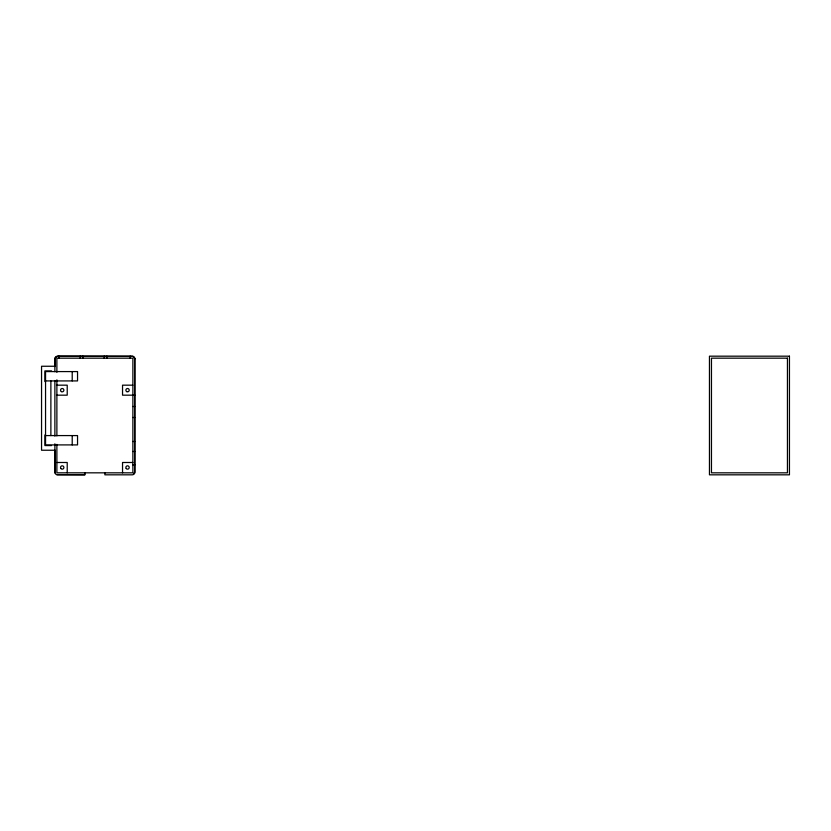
<?xml version="1.0" encoding="UTF-8"?>
<svg xmlns="http://www.w3.org/2000/svg" width="831" height="831" viewBox="0 0 831 831"><rect width="100%" height="100%" fill="white"/><g stroke="black" fill="none" stroke-linecap="round" stroke-linejoin="round"><path stroke-width="1.25" d="M134.092 473.535L134.674 472.164L134.674 358.836M56.155 357.444L55.095 358.047L55.075 366.564M133.604 473.556L134.653 472.953M56.176 356.956L56.83 356.624M54.877 371.717L54.877 358.836A2.67 2.67 0 0 1 57.547 356.177L132.202 356.177A2.67 2.67 0 0 1 134.871 358.836L134.871 472.164A2.67 2.67 0 0 1 132.202 474.823L104.872 474.823L104.872 472.829M54.877 366.253L41.55 366.253L41.55 450.236L54.877 450.236M51.553 370.917L44.884 370.917L44.884 381.585M45.549 380.92L77.543 380.92L77.543 371.582L45.549 371.582L45.549 444.907L77.543 444.907L77.543 435.579L45.549 435.579M56.882 385.169L67.218 385.169L67.218 395.172L56.882 395.172M132.877 385.169L122.541 385.169L122.541 395.172L134.871 395.172M132.877 406.504L134.871 406.504M132.877 417.505L134.871 417.505M132.877 441.5L134.871 441.5M51.553 445.572L44.884 445.572L44.884 434.914M132.877 451.493L134.871 451.493M56.882 462.493L67.218 462.493L67.218 472.829M132.877 462.493L122.541 462.493L122.541 472.829M132.877 464.83L134.871 464.83M57.547 356.229L133.002 356.395M84.876 474.698L56.757 474.605M133.573 356.956L134.819 358.836L134.653 358.047M54.877 443.806L55.095 472.953M130.207 356.177L130.207 358.171M106.877 356.177L106.877 358.171M104.207 356.177L104.207 358.171M84.876 472.829L84.876 474.823L57.547 474.823A2.67 2.67 0 0 1 54.888 472.164M82.882 356.177L82.882 358.171M80.212 356.177L80.212 358.171M72.214 371.582L72.214 380.92M72.214 435.579L72.214 444.907M58.887 356.177L58.887 358.171M56.882 372.319L56.882 358.171L132.877 358.171L132.877 472.829L56.882 472.829L56.882 444.367M56.882 379.829L56.882 435.88M55.075 450.267L55.075 472.164M54.877 380.505L54.877 436.098M50.878 380.92L50.878 435.579M789.45 356.177L709.456 356.177L709.456 474.823L789.45 474.823L789.45 356.177M787.445 358.171L711.461 358.171L711.461 472.829L787.445 472.829L787.445 358.171M61.38 391.609A1.662 1.662 0 0 0 63.883 390.175A1.662 1.662 0 0 0 61.38 388.731A1.662 1.662 0 0 0 61.38 391.609M126.707 391.609A1.662 1.662 0 0 0 129.21 390.175A1.662 1.662 0 0 0 126.707 388.731A1.662 1.662 0 0 0 126.707 391.609M60.892 468.507A1.662 1.662 0 0 0 63.758 468.133A1.662 1.662 0 0 0 61.993 465.838A1.662 1.662 0 0 0 60.892 468.507M126.219 468.507A1.662 1.662 0 0 0 129.075 468.133A1.662 1.662 0 0 0 127.32 465.838A1.662 1.662 0 0 0 126.219 468.507"/></g></svg>
